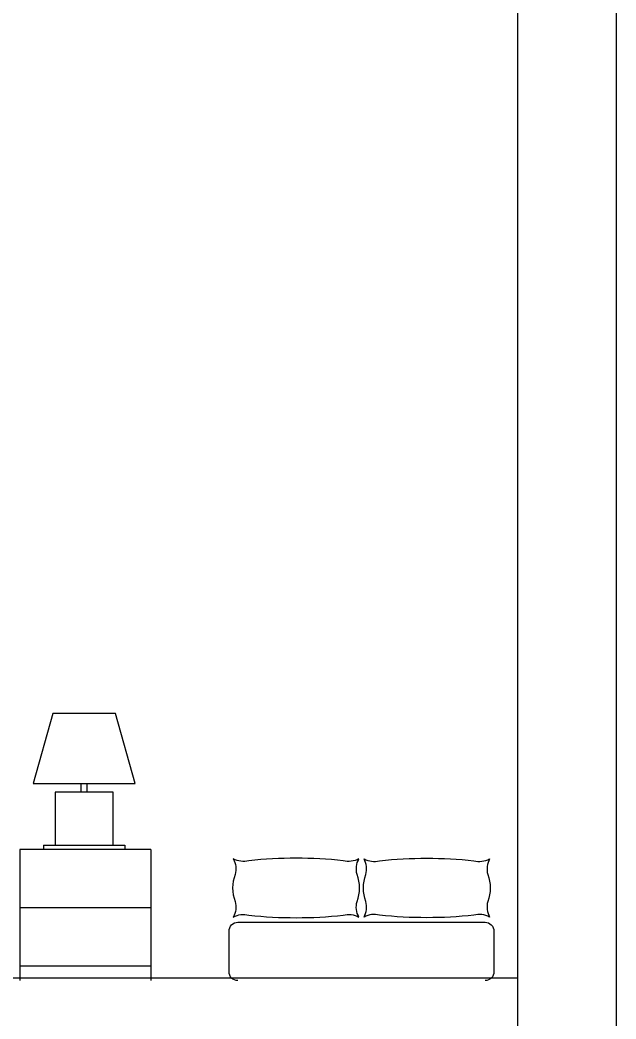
# Model space of a CAD drawing. Header units: inches. Extents: x 11.2 to 54.2, y 16.2 to 41.
# Drawn here: x 30.107 to 32.155, y 34.145 to 37.576 of the extents above; entities that cross this region are included whole.
import ezdxf

# ---------------------------------------------------------------- set-up
doc = ezdxf.new("R2010")
doc.units = ezdxf.units.IN
doc.header["$MEASUREMENT"] = 0
for name, color, linetype in [('1', 1, 'Continuous'), ('4', 4, 'Continuous'), ('kadrbm', 4, 'Continuous')]:
    doc.layers.add(name, color=color, linetype=linetype)

# ---------------------------------------------------------------- blocks, each defined once
blk = doc.blocks.new('kadrbm')
at = {"layer": 'kadrbm', "color": 4}
blk.add_lwpolyline([(0, 0), (0, 24.7972), (21, 24.7972), (21, 0), (0, 0)], close=True, dxfattribs=at)
blk.add_lwpolyline([(20.6631, 0.3257), (20.6631, 24.4603), (0.3369, 24.4603), (0.3369, 0.3257), (20.6631, 0.3257)], dxfattribs=at)

msp = doc.modelspace()

# ---------------------------------------------------------------- linework, layer by layer
at = {"layer": '1'}
for p, q in [((30.3174, 34.9243), (30.3174, 34.9543)), ((30.3374, 34.9243), (30.3374, 34.9543)), ((30.2274, 34.9243), (30.2274, 34.7422)), ((30.4274, 34.9243), (30.2274, 34.9243)), ((30.4274, 34.7422), (30.4274, 34.9243)), ((30.5568, 34.7272), (30.1068, 34.7272)), ((30.1068, 34.7272), (30.1068, 34.2772)), ((30.1874, 34.7422), (30.4674, 34.7422)), ((30.1874, 34.7422), (30.1874, 34.7272)), ((30.1874, 34.7422), (30.1874, 34.7422)), ((30.4674, 34.7422), (30.4674, 34.7422)), ((30.4674, 34.7422), (30.4674, 34.7272)), ((30.5568, 34.7272), (30.5568, 34.2772)), ((30.5568, 34.5272), (30.1068, 34.5272)), ((30.5568, 34.3272), (30.1068, 34.3272))]:
    msp.add_line(p, q, dxfattribs=at)
msp.add_lwpolyline([(30.2199, 35.1943), (30.1524, 34.9543), (30.5024, 34.9543), (30.4349, 35.1943)], close=True, dxfattribs=at)
for points in [[(30.84, 34.4952, -0.18728), (30.8938, 34.5018, 0.053844), (31.2179, 34.5018, -0.18728), (31.2716, 34.4952, -0.18728), (31.2651, 34.549, 0.188549), (31.2651, 34.6415, -0.18728), (31.2716, 34.6952, -0.18728), (31.2179, 34.6887, 0.053844), (30.8938, 34.6887, -0.18728), (30.84, 34.6952, -0.18728), (30.8465, 34.6415, 0.188549), (30.8465, 34.549, -0.18728)], [(31.7208, 34.4952, 0.18728), (31.6671, 34.5018, -0.053844), (31.3429, 34.5018, 0.18728), (31.2892, 34.4952, 0.18728), (31.2957, 34.549, -0.188549), (31.2957, 34.6415, 0.18728), (31.2892, 34.6952, 0.18728), (31.3429, 34.6887, -0.053844), (31.6671, 34.6887, 0.18728), (31.7208, 34.6952, 0.18728), (31.7143, 34.6415, -0.188549), (31.7143, 34.549, 0.18728)]]:
    msp.add_lwpolyline(points, format="xyb", close=True, dxfattribs=at)
msp.add_lwpolyline([(30.8554, 34.2772, -0.414214), (30.8254, 34.3072), (30.8254, 34.4472, -0.414214), (30.8554, 34.4772), (31.7054, 34.4772, -0.414214), (31.7354, 34.4472), (31.7354, 34.3072, -0.414214), (31.7054, 34.2772)], format="xyb", dxfattribs=at)
at = {"layer": '4'}
msp.add_line((11.4922, 34.2867), (31.8184, 34.2867), dxfattribs=at)

# ---------------------------------------------------------------- block references
at = {"layer": 'kadrbm'}
msp.add_blockref('kadrbm', (11.1553, 16.2093), dxfattribs=at)

doc.saveas('drawing.dxf')
